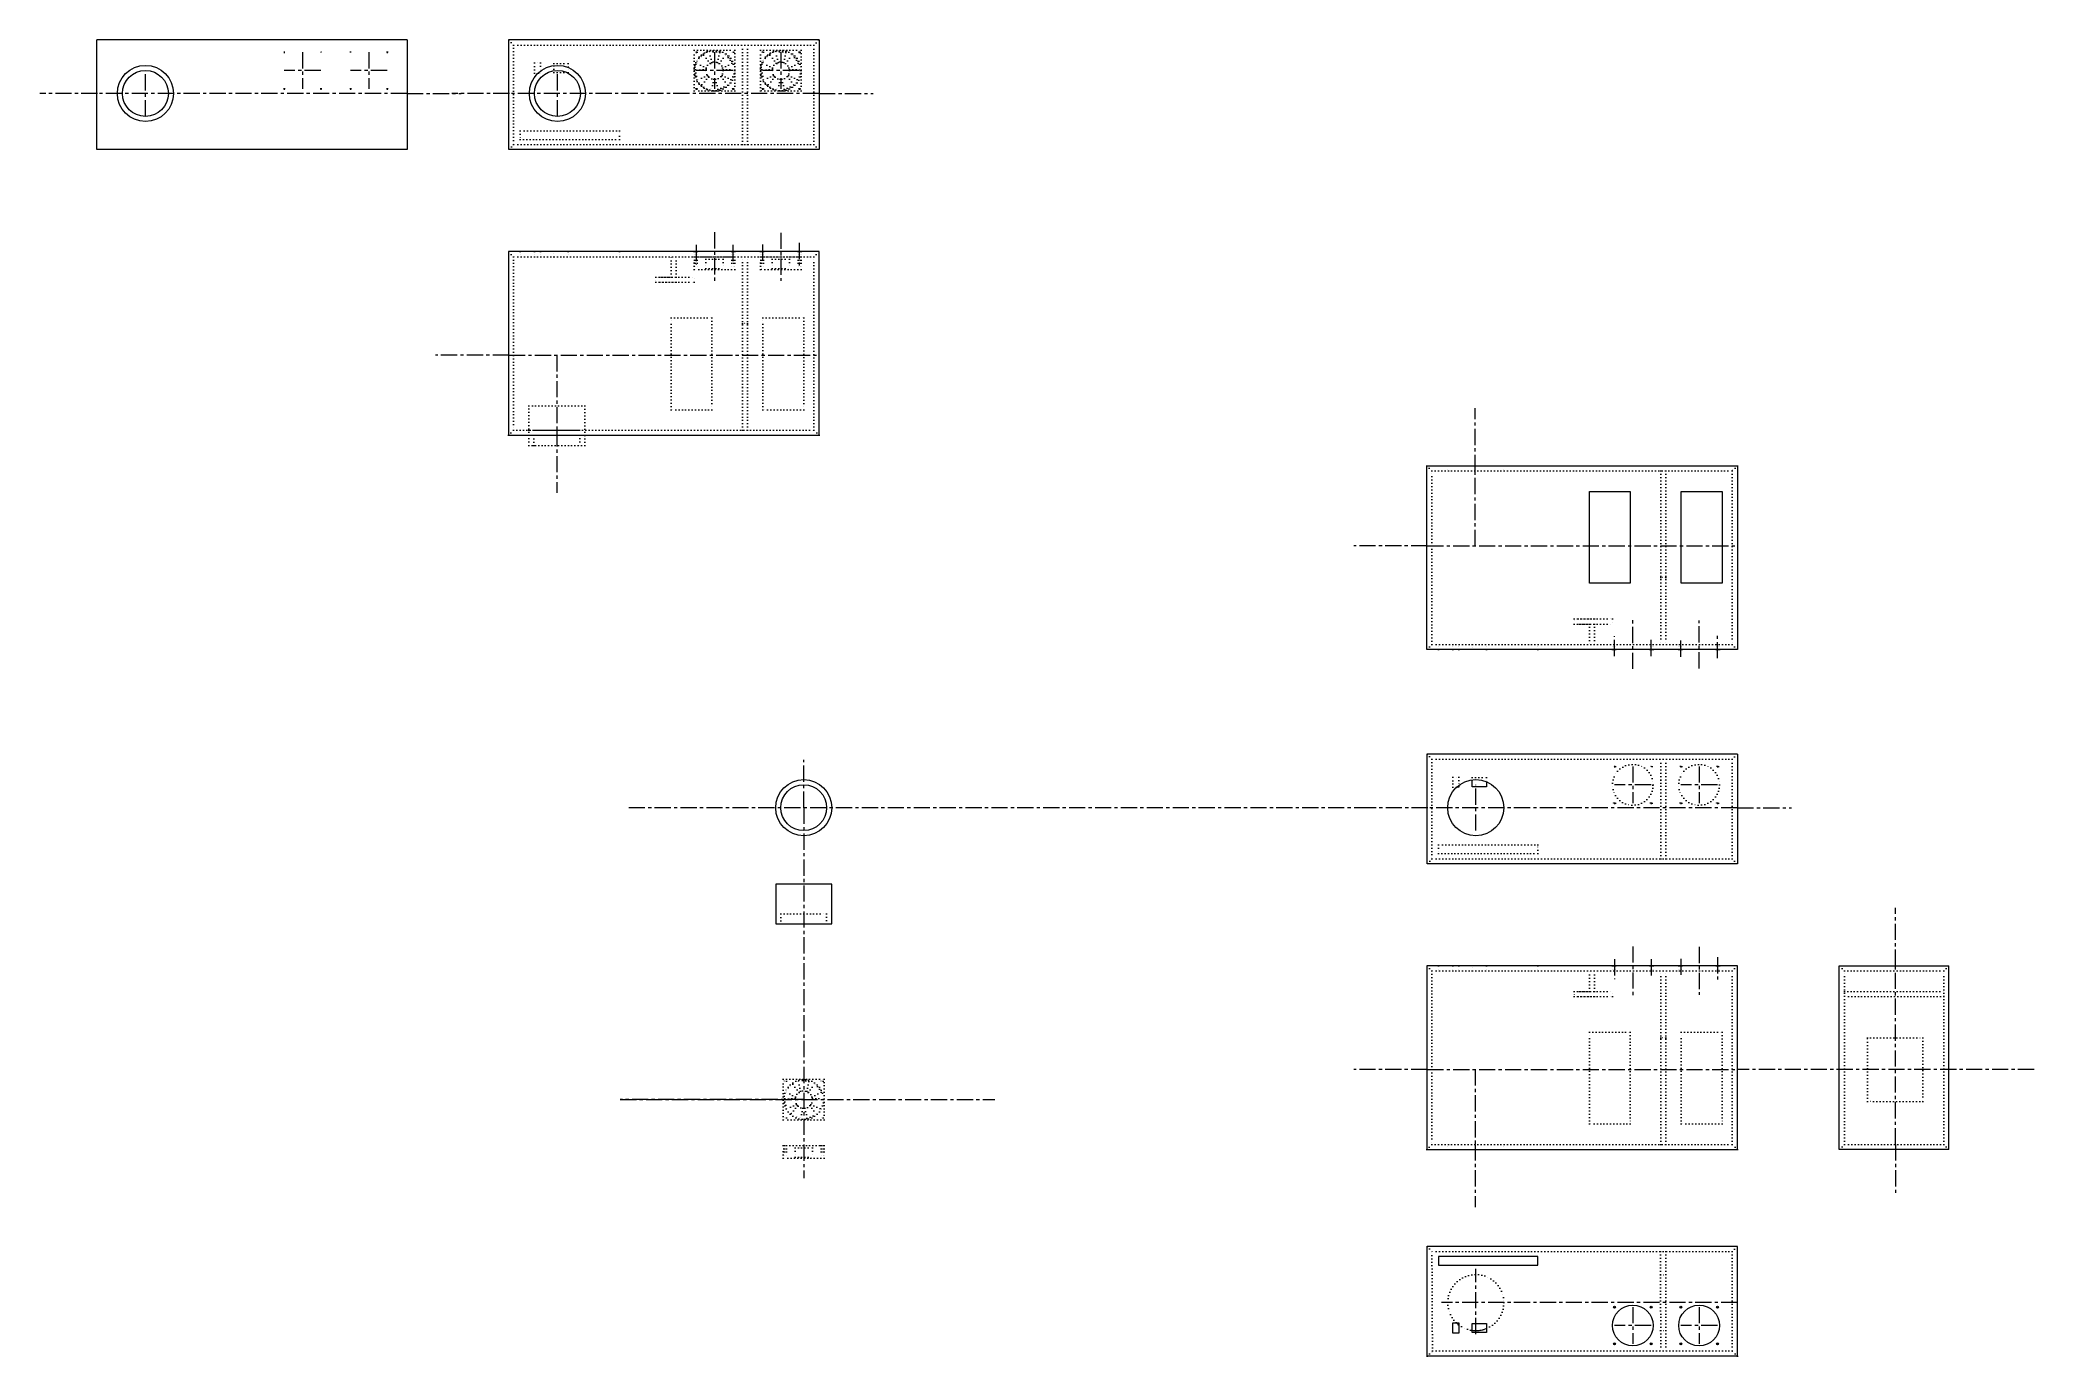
# Model space of a CAD drawing. Header units: millimetres. Extents: x -2763 to 1148, y 9537 to 12117.
import ezdxf

# ---------------------------------------------------------------- set-up
doc = ezdxf.new("R2010")
doc.units = ezdxf.units.MM
doc.linetypes.add('CENTER', pattern=[50.8, 31.75, -6.35, 6.35, -6.35])
doc.linetypes.add('DOT', pattern=[6.35, 0, -6.35])
for name, color, linetype, lineweight in [('axe', 1, 'CENTER', 5), ('cache', 9, 'DOT', 5), ('construction', 6, 'CONTINUOUS', 0), ('noname', 7, 'CONTINUOUS', 0), ('optic', 113, 'CONTINUOUS', 0), ('vantilo', 171, 'CONTINUOUS', 0)]:
    doc.layers.add(name, color=color, linetype=linetype, lineweight=lineweight)

msp = doc.modelspace()

# ---------------------------------------------------------------- linework, layer by layer
at = {"layer": 'axe'}
for p, q in [((-2284, 12094), (-2284, 12091)), ((-2248, 12093), (-2248, 12021)), ((-2212, 12093), (-2212, 12092)), ((-2211, 12093), (-2212, 12093)), ((-2153, 12093), (-2155, 12093)), ((-2154, 12094), (-2154, 12092)), ((-2118, 12093), (-2118, 12021)), ((-2080, 12093), (-2083, 12093)), ((-2082, 12094), (-2082, 12091)), ((-1476, 12094), (-1476, 12091)), ((-1440, 12093), (-1440, 12021)), ((-1404, 12093), (-1404, 12092)), ((-1403, 12093), (-1404, 12093)), ((-1345, 12093), (-1347, 12093)), ((-1346, 12094), (-1346, 12092)), ((-1310, 12093), (-1310, 12021)), ((-1272, 12093), (-1275, 12093)), ((-1274, 12094), (-1274, 12091)), ((-2556, 11967), (-2556, 12057)), ((-2212, 12057), (-2284, 12057)), ((-2082, 12057), (-2154, 12057)), ((-1748, 11967), (-1748, 12057)), ((-1404, 12057), (-1476, 12057)), ((-1274, 12057), (-1346, 12057)), ((-2650, 12012), (-2763, 12012)), ((-2043, 12012), (-2650, 12012)), ((-2556, 12012), (-2556, 12012)), ((-2556, 12012), (-2556, 12012)), ((-2501, 12012), (-2501, 12012)), ((-2282, 12021), (-2285, 12021)), ((-2284, 12022), (-2284, 12019)), ((-2210, 12021), (-2213, 12021)), ((-2212, 12022), (-2212, 12019)), ((-2152, 12021), (-2155, 12021)), ((-2154, 12022), (-2154, 12019)), ((-2080, 12021), (-2083, 12021)), ((-2082, 12022), (-2082, 12019)), ((-2043, 12012), (-1937, 12012)), ((-1842, 12012), (-1955, 12012)), ((-1235, 12012), (-1842, 12012)), ((-1748, 12012), (-1748, 12012)), ((-1748, 12012), (-1748, 12012)), ((-1693, 12012), (-1693, 12012)), ((-1474, 12021), (-1477, 12021)), ((-1476, 12022), (-1476, 12019)), ((-1402, 12021), (-1405, 12021)), ((-1404, 12022), (-1404, 12019)), ((-1344, 12021), (-1347, 12021)), ((-1346, 12022), (-1346, 12019)), ((-1272, 12021), (-1275, 12021)), ((-1274, 12022), (-1274, 12019)), ((-1235, 12012), (-1129, 12012)), ((-1440, 11740), (-1440, 11642)), ((-1310, 11739), (-1310, 11645)), ((-1476, 11715), (-1476, 11676)), ((-1404, 11715), (-1404, 11677)), ((-1346, 11716), (-1346, 11678)), ((-1274, 11719), (-1274, 11675)), ((-1843, 11499), (-1987, 11499)), ((-1843, 11499), (-1235, 11499)), ((-1749, 11499), (-1749, 11352)), ((-1235, 11499), (-1235, 11499)), ((52, 11272), (52, 11395)), ((-1749, 11352), (-1749, 11229)), ((52, 11125), (52, 11272)), ((-42, 11125), (-186, 11125)), ((-42, 11125), (566, 11125)), ((566, 11125), (566, 11125)), ((361, 10884), (361, 10982)), ((491, 10885), (491, 10979)), ((325, 10909), (325, 10948)), ((397, 10909), (397, 10947)), ((455, 10908), (455, 10946)), ((527, 10905), (527, 10949)), ((-1265, 10612), (-1265, 10706)), ((325, 10694), (325, 10691)), ((361, 10693), (361, 10621)), ((397, 10693), (396, 10693)), ((397, 10693), (397, 10692)), ((456, 10693), (453, 10693)), ((455, 10693), (455, 10691)), ((491, 10693), (491, 10621)), ((528, 10693), (525, 10693)), ((527, 10694), (527, 10691)), ((53, 10567), (53, 10657)), ((397, 10657), (325, 10657)), ((527, 10657), (455, 10657)), ((-154, 10612), (-1614, 10612)), ((-1265, 10612), (-1265, 9886)), ((-1265, 10612), (-1265, 10612)), ((-1265, 10612), (-1265, 10612)), ((-1210, 10612), (-1210, 10612)), ((-41, 10612), (-154, 10612)), ((566, 10612), (-41, 10612)), ((326, 10621), (323, 10621)), ((325, 10622), (325, 10619)), ((398, 10621), (395, 10621)), ((397, 10621), (397, 10619)), ((456, 10621), (453, 10621)), ((455, 10622), (455, 10619)), ((528, 10621), (525, 10621)), ((527, 10622), (527, 10619)), ((566, 10612), (672, 10612)), ((876, 10302), (876, 10416)), ((361, 10340), (361, 10242)), ((491, 10339), (491, 10245)), ((325, 10315), (325, 10276)), ((397, 10315), (397, 10277)), ((455, 10316), (455, 10278)), ((527, 10319), (527, 10275)), ((876, 9952), (876, 10302)), ((-42, 10099), (-186, 10099)), ((-42, 10099), (566, 10099)), ((52, 10099), (52, 9952)), ((566, 10099), (566, 10099)), ((1148, 10099), (566, 10099)), ((1148, 10099), (1148, 10099)), ((-1265, 10040), (-1625, 10040)), ((-1625, 10040), (-890, 10040)), ((52, 9952), (52, 9829)), ((876, 9952), (876, 9851)), ((53, 9580), (53, 9708)), ((566, 9642), (-14, 9642)), ((325, 9633), (324, 9633)), ((325, 9633), (325, 9631)), ((361, 9633), (361, 9561)), ((398, 9633), (396, 9633)), ((397, 9634), (397, 9632)), ((456, 9633), (454, 9633)), ((455, 9633), (455, 9631)), ((491, 9633), (491, 9561)), ((528, 9633), (525, 9633)), ((527, 9634), (527, 9631)), ((397, 9597), (325, 9597)), ((527, 9597), (455, 9597)), ((325, 9561), (323, 9561)), ((325, 9561), (325, 9559)), ((398, 9561), (395, 9561)), ((397, 9562), (397, 9559)), ((456, 9561), (454, 9561)), ((455, 9562), (455, 9559)), ((528, 9561), (525, 9561)), ((527, 9562), (527, 9559))]:
    msp.add_line(p, q, dxfattribs=at)
at = {"layer": 'cache'}
for p, q in [((-1843, 12117), (-1843, 12117)), ((-1843, 12117), (-1843, 12117)), ((-1843, 12117), (-1843, 12117)), ((-1843, 12117), (-1834, 12107)), ((-1834, 12107), (-1834, 11912)), ((-1834, 12107), (-1834, 12107)), ((-1834, 12107), (-1834, 12107)), ((-1245, 12107), (-1834, 12107)), ((-1385, 11912), (-1385, 12107)), ((-1375, 11912), (-1375, 12107)), ((-1245, 12107), (-1235, 12117)), ((-1245, 11912), (-1245, 12107)), ((-1793, 12052), (-1793, 12072)), ((-1793, 12072), (-1781, 12072)), ((-1785, 12052), (-1793, 12052)), ((-1785, 12052), (-1781, 12052)), ((-1781, 12072), (-1781, 12056)), ((-1781, 12052), (-1781, 12056)), ((-1755, 12066), (-1755, 12071)), ((-1755, 12071), (-1727, 12071)), ((-1755, 12066), (-1755, 12053)), ((-1755, 12053), (-1727, 12053)), ((-1727, 12071), (-1727, 12062)), ((-1727, 12053), (-1727, 12062)), ((-1385, 12066), (-1375, 12066)), ((-1821, 11939), (-1821, 11922)), ((-1626, 11939), (-1821, 11939)), ((-1626, 11922), (-1626, 11939)), ((-1385, 11957), (-1375, 11957)), ((-1834, 11912), (-1843, 11902)), ((-1834, 11912), (-1834, 11912)), ((-1245, 11912), (-1834, 11912)), ((-1821, 11922), (-1626, 11922)), ((-1245, 11912), (-1235, 11902)), ((-1834, 11692), (-1844, 11702)), ((-1821, 11702), (-1821, 11692)), ((-1793, 11702), (-1793, 11692)), ((-1781, 11702), (-1781, 11692)), ((-1755, 11692), (-1755, 11702)), ((-1727, 11702), (-1727, 11692)), ((-1626, 11702), (-1626, 11692)), ((-1480, 11702), (-1480, 11692)), ((-1478, 11702), (-1478, 11692)), ((-1474, 11702), (-1474, 11692)), ((-1406, 11702), (-1406, 11692)), ((-1402, 11702), (-1402, 11692)), ((-1400, 11702), (-1400, 11692)), ((-1350, 11702), (-1350, 11692)), ((-1348, 11702), (-1348, 11692)), ((-1344, 11702), (-1344, 11692)), ((-1276, 11702), (-1276, 11692)), ((-1272, 11702), (-1272, 11692)), ((-1270, 11702), (-1270, 11692)), ((-1245, 11692), (-1235, 11702)), ((-1245, 11692), (-1834, 11692)), ((-1834, 11692), (-1834, 11352)), ((-1525, 11652), (-1525, 11692)), ((-1515, 11652), (-1515, 11692)), ((-1385, 11352), (-1385, 11692)), ((-1375, 11352), (-1375, 11692)), ((-1245, 11352), (-1245, 11692)), ((-1525, 11652), (-1555, 11652)), ((-1555, 11652), (-1480, 11652)), ((-1555, 11652), (-1555, 11642)), ((-1515, 11642), (-1555, 11642)), ((-1555, 11642), (-1480, 11642)), ((-1480, 11642), (-1480, 11652)), ((-1525, 11572), (-1445, 11572)), ((-1525, 11392), (-1525, 11572)), ((-1445, 11572), (-1445, 11392)), ((-1385, 11561), (-1375, 11561)), ((-1385, 11561), (-1375, 11561)), ((-1385, 11561), (-1375, 11561)), ((-1385, 11561), (-1375, 11561)), ((-1385, 11561), (-1375, 11561)), ((-1375, 11561), (-1385, 11561)), ((-1385, 11561), (-1385, 11561)), ((-1345, 11572), (-1345, 11572)), ((-1345, 11572), (-1345, 11572)), ((-1345, 11572), (-1265, 11572)), ((-1345, 11392), (-1345, 11572)), ((-1265, 11572), (-1265, 11572)), ((-1265, 11572), (-1265, 11392)), ((-1385, 11436), (-1375, 11436)), ((-1445, 11392), (-1525, 11392)), ((-1345, 11392), (-1345, 11392)), ((-1265, 11392), (-1345, 11392)), ((-1265, 11392), (-1265, 11392)), ((-1844, 11342), (-1834, 11352)), ((-1834, 11352), (-1245, 11352)), ((-1804, 11352), (-1804, 11362)), ((-1693, 11342), (-1693, 11352)), ((-1235, 11342), (-1245, 11352)), ((-43, 11282), (-33, 11272)), ((-33, 11272), (556, 11272)), ((-33, 10932), (-33, 11272)), ((-3, 11282), (-3, 11272)), ((107, 11282), (107, 11272)), ((416, 11272), (416, 10932)), ((426, 11272), (426, 10932)), ((566, 11282), (556, 11272)), ((556, 11272), (556, 10932)), ((416, 11188), (426, 11188)), ((416, 11063), (426, 11063)), ((416, 11063), (426, 11063)), ((416, 11063), (426, 11063)), ((416, 11063), (426, 11063)), ((416, 11063), (426, 11063)), ((426, 11063), (416, 11063)), ((416, 11063), (416, 11063)), ((286, 10982), (246, 10982)), ((246, 10982), (321, 10982)), ((246, 10972), (246, 10982)), ((276, 10972), (246, 10972)), ((246, 10972), (321, 10972)), ((276, 10972), (276, 10932)), ((286, 10972), (286, 10932)), ((321, 10982), (321, 10972)), ((-33, 10932), (-43, 10922)), ((556, 10932), (-33, 10932)), ((-20, 10922), (-20, 10932)), ((8, 10922), (8, 10932)), ((20, 10922), (20, 10932)), ((46, 10932), (46, 10922)), ((74, 10922), (74, 10932)), ((175, 10922), (175, 10932)), ((321, 10922), (321, 10932)), ((323, 10922), (323, 10932)), ((327, 10922), (327, 10932)), ((395, 10922), (395, 10932)), ((399, 10922), (399, 10932)), ((401, 10922), (401, 10932)), ((451, 10922), (451, 10932)), ((453, 10922), (453, 10932)), ((457, 10922), (457, 10932)), ((525, 10922), (525, 10932)), ((529, 10922), (529, 10932)), ((531, 10922), (531, 10932)), ((556, 10932), (566, 10922)), ((-42, 10717), (-42, 10717)), ((-42, 10717), (-42, 10717)), ((-42, 10717), (-42, 10717)), ((-42, 10717), (-33, 10707)), ((556, 10707), (566, 10717)), ((-33, 10707), (-33, 10512)), ((-33, 10707), (-33, 10707)), ((-33, 10707), (-33, 10707)), ((556, 10707), (-33, 10707)), ((416, 10512), (416, 10707)), ((426, 10512), (426, 10707)), ((556, 10512), (556, 10707)), ((8, 10652), (8, 10672)), ((8, 10672), (20, 10672)), ((15, 10652), (8, 10652)), ((20, 10672), (20, 10656)), ((46, 10666), (46, 10671)), ((46, 10671), (74, 10671)), ((74, 10671), (74, 10662)), ((416, 10666), (426, 10666)), ((-20, 10539), (-20, 10522)), ((175, 10539), (-20, 10539)), ((-20, 10522), (175, 10522)), ((175, 10522), (175, 10539)), ((416, 10557), (426, 10557)), ((-33, 10512), (-42, 10502)), ((-33, 10512), (-33, 10512)), ((556, 10512), (-33, 10512)), ((556, 10512), (566, 10502)), ((-1310, 10384), (-1310, 10404)), ((-1310, 10404), (-1220, 10404)), ((-1220, 10404), (-1220, 10384)), ((-33, 10292), (-43, 10302)), ((556, 10292), (-33, 10292)), ((-33, 10292), (-33, 9952)), ((-20, 10302), (-20, 10292)), ((8, 10302), (8, 10292)), ((20, 10302), (20, 10292)), ((46, 10292), (46, 10302)), ((74, 10302), (74, 10292)), ((175, 10302), (175, 10292)), ((276, 10252), (276, 10292)), ((286, 10252), (286, 10292)), ((321, 10302), (321, 10292)), ((323, 10302), (323, 10292)), ((327, 10302), (327, 10292)), ((395, 10302), (395, 10292)), ((399, 10302), (399, 10292)), ((401, 10302), (401, 10292)), ((416, 9952), (416, 10292)), ((426, 9952), (426, 10292)), ((451, 10302), (451, 10292)), ((453, 10302), (453, 10292)), ((457, 10302), (457, 10292)), ((525, 10302), (525, 10292)), ((529, 10302), (529, 10292)), ((531, 10302), (531, 10292)), ((556, 10292), (566, 10302)), ((556, 9952), (556, 10292)), ((776, 10292), (766, 10302)), ((776, 10292), (971, 10292)), ((776, 9952), (776, 10292)), ((971, 10292), (981, 10302)), ((971, 9952), (971, 10292)), ((276, 10252), (246, 10252)), ((246, 10252), (321, 10252)), ((246, 10252), (246, 10242)), ((321, 10242), (321, 10252)), ((776, 10252), (971, 10252)), ((286, 10242), (246, 10242)), ((246, 10242), (321, 10242)), ((971, 10242), (776, 10242)), ((276, 10172), (356, 10172)), ((276, 9992), (276, 10172)), ((356, 10172), (356, 9992)), ((456, 10172), (456, 10172)), ((456, 10172), (456, 10172)), ((456, 10172), (536, 10172)), ((456, 9992), (456, 10172)), ((536, 10172), (536, 10172)), ((536, 10172), (536, 9992)), ((416, 10161), (426, 10161)), ((416, 10161), (426, 10161)), ((416, 10161), (426, 10161)), ((416, 10161), (426, 10161)), ((416, 10161), (426, 10161)), ((426, 10161), (416, 10161)), ((416, 10161), (416, 10161)), ((821, 10161), (930, 10161)), ((821, 10036), (821, 10161)), ((930, 10161), (930, 10036)), ((416, 10036), (426, 10036)), ((930, 10036), (821, 10036)), ((356, 9992), (276, 9992)), ((456, 9992), (456, 9992)), ((536, 9992), (456, 9992)), ((536, 9992), (536, 9992)), ((-43, 9942), (-33, 9952)), ((-33, 9952), (556, 9952)), ((-3, 9942), (-3, 9952)), ((107, 9942), (107, 9952)), ((566, 9942), (556, 9952)), ((776, 9952), (766, 9942)), ((971, 9952), (776, 9952)), ((971, 9952), (981, 9942)), ((-42, 9752), (-33, 9742)), ((-32, 9547), (-33, 9742)), ((556, 9742), (-33, 9742)), ((415, 9742), (416, 9547)), ((426, 9742), (426, 9547)), ((556, 9742), (566, 9752)), ((556, 9742), (556, 9547)), ((415, 9696), (426, 9696)), ((415, 9587), (426, 9587)), ((-42, 9537), (-32, 9547)), ((556, 9547), (-32, 9547)), ((566, 9537), (556, 9547))]:
    msp.add_line(p, q, dxfattribs=at)
for centre, radius in [((-1440, 12057), 40), ((-1476, 12093), 2), ((-1404, 12093), 2), ((-1310, 12057), 40), ((-1346, 12093), 2), ((-1274, 12093), 2), ((-1476, 12021), 2), ((-1404, 12021), 2), ((-1346, 12021), 2), ((-1274, 12021), 2), ((361, 10657), 40), ((325, 10693), 2), ((397, 10693), 2), ((491, 10657), 40), ((455, 10693), 2), ((527, 10693), 2), ((325, 10621), 2), ((397, 10621), 2), ((455, 10621), 2), ((527, 10621), 2), ((53, 9642), 55)]:
    msp.add_circle(centre, radius, dxfattribs=at)
at = {"layer": 'construction'}
for p, q in [((-1844, 11342), (-1235, 11342)), ((-43, 11282), (566, 11282)), ((400, 10655), (400, 10657)), ((-43, 9942), (566, 9942)), ((981, 9942), (766, 9942))]:
    msp.add_line(p, q, dxfattribs=at)
at = {"layer": 'noname'}
for p, q in [((-2043, 12117), (-2651, 12117)), ((-2651, 11902), (-2651, 12117)), ((-2043, 12117), (-2043, 11902)), ((-1235, 12117), (-1843, 12117)), ((-1843, 11902), (-1843, 12117)), ((-1235, 12117), (-1235, 11902)), ((-2043, 11902), (-2651, 11902)), ((-2043, 11902), (-2651, 11902)), ((-2043, 11902), (-2043, 11902)), ((-1235, 11902), (-1843, 11902)), ((-1235, 11902), (-1843, 11902)), ((-1235, 11902), (-1235, 11902)), ((-1235, 11702), (-1844, 11702)), ((-1844, 11702), (-1844, 11342)), ((-1235, 11342), (-1235, 11702)), ((-1844, 11342), (-1235, 11342)), ((-1794, 11352), (-1704, 11352)), ((-43, 11282), (566, 11282)), ((-43, 10922), (-43, 11282)), ((566, 11282), (566, 10922)), ((276, 11232), (356, 11232)), ((276, 11052), (276, 11232)), ((356, 11232), (356, 11052)), ((456, 11232), (536, 11232)), ((456, 11052), (456, 11232)), ((536, 11232), (536, 11052)), ((356, 11052), (276, 11052)), ((536, 11052), (456, 11052)), ((566, 10922), (-43, 10922)), ((566, 10717), (-42, 10717)), ((-42, 10502), (-42, 10717)), ((566, 10717), (566, 10502)), ((20, 10652), (15, 10652)), ((20, 10656), (20, 10652)), ((46, 10653), (46, 10666)), ((74, 10653), (46, 10653)), ((74, 10662), (74, 10653)), ((566, 10502), (-42, 10502)), ((566, 10502), (-42, 10502)), ((566, 10502), (566, 10502)), ((566, 10302), (-43, 10302)), ((-43, 10302), (-43, 9942)), ((566, 9942), (566, 10302)), ((766, 10302), (981, 10302)), ((766, 9942), (766, 10302)), ((981, 9942), (981, 10302)), ((-43, 9942), (566, 9942)), ((981, 9942), (766, 9942)), ((566, 9752), (-42, 9752)), ((-42, 9537), (-42, 9752)), ((566, 9537), (566, 9752)), ((-20, 9732), (-20, 9715)), ((175, 9732), (-20, 9732)), ((-20, 9715), (175, 9715)), ((175, 9715), (175, 9732)), ((8, 9582), (8, 9602)), ((8, 9602), (20, 9602)), ((20, 9582), (8, 9582)), ((20, 9602), (20, 9582)), ((46, 9583), (46, 9601)), ((46, 9601), (74, 9601)), ((74, 9583), (46, 9583)), ((74, 9601), (74, 9583)), ((566, 9537), (-42, 9537))]:
    msp.add_line(p, q, dxfattribs=at)
for centre, radius in [((-2556, 12012), 55), ((-1748, 12012), 55), ((-2651, 12012), 0), ((-2556, 12012), 0), ((-2556, 12012), 0), ((-2556, 12012), 0), ((-2556, 12012), 0), ((-2556, 12012), 0), ((-1843, 12012), 0), ((-1748, 12012), 0), ((-1748, 12012), 0), ((-1748, 12012), 0), ((-1748, 12012), 0), ((-1748, 12012), 0), ((53, 10612), 55), ((-42, 10612), 0), ((53, 10612), 0), ((53, 10612), 0), ((53, 10612), 0), ((53, 10612), 0), ((53, 10612), 0), ((361, 9597), 40), ((325, 9633), 2), ((397, 9633), 2), ((491, 9597), 40), ((455, 9633), 2), ((527, 9633), 2), ((325, 9561), 2), ((397, 9561), 2), ((455, 9561), 2), ((527, 9561), 2)]:
    msp.add_circle(centre, radius, dxfattribs=at)
for start, end in [(226, 233), (262, 292)]:
    msp.add_arc((53, 9642), 55, start, end, dxfattribs=at)
at = {"layer": 'optic', "linetype": 'DOT'}
for p, q in [((-1804, 11400), (-1804, 11322)), ((-1694, 11400), (-1804, 11400)), ((-1694, 11322), (-1694, 11400)), ((-1794, 11352), (-1704, 11352)), ((-1794, 11322), (-1794, 11342)), ((-1704, 11342), (-1704, 11322)), ((-1804, 11322), (-1694, 11322))]:
    msp.add_line(p, q, dxfattribs=at)
at = {"layer": 'optic'}
for p, q in [((-1320, 10462), (-1320, 10384)), ((-1210, 10462), (-1320, 10462)), ((-1210, 10384), (-1210, 10462)), ((-1320, 10384), (-1210, 10384))]:
    msp.add_line(p, q, dxfattribs=at)
for centre, radius in [((-2556, 12012), 55), ((-2556, 12012), 45), ((-1748, 12012), 55), ((-1748, 12012), 45), ((-1265, 10612), 55), ((-1265, 10612), 45)]:
    msp.add_circle(centre, radius, dxfattribs=at)
at = {"layer": 'vantilo', "linetype": 'DOT'}
for p, q in [((-1480, 12097), (-1400, 12097)), ((-1480, 12017), (-1480, 12097)), ((-1448, 12071), (-1461, 12087)), ((-1445, 12073), (-1450, 12092)), ((-1445, 12073), (-1450, 12092)), ((-1445, 12073), (-1450, 12092)), ((-1445, 12073), (-1450, 12092)), ((-1445, 12073), (-1450, 12092)), ((-1445, 12073), (-1450, 12092)), ((-1445, 12073), (-1450, 12092)), ((-1445, 12073), (-1450, 12092)), ((-1445, 12073), (-1450, 12092)), ((-1445, 12073), (-1450, 12092)), ((-1445, 12073), (-1450, 12092)), ((-1445, 12073), (-1450, 12092)), ((-1445, 12073), (-1450, 12092)), ((-1445, 12073), (-1450, 12092)), ((-1445, 12073), (-1450, 12092)), ((-1434, 12073), (-1430, 12092)), ((-1434, 12073), (-1430, 12092)), ((-1434, 12073), (-1430, 12092)), ((-1434, 12073), (-1430, 12092)), ((-1434, 12073), (-1430, 12092)), ((-1434, 12073), (-1430, 12092)), ((-1434, 12073), (-1430, 12092)), ((-1434, 12073), (-1430, 12092)), ((-1434, 12073), (-1430, 12092)), ((-1434, 12073), (-1430, 12092)), ((-1434, 12073), (-1430, 12092)), ((-1434, 12073), (-1430, 12092)), ((-1434, 12073), (-1430, 12092)), ((-1434, 12073), (-1430, 12092)), ((-1434, 12073), (-1430, 12092)), ((-1431, 12071), (-1418, 12087)), ((-1400, 12097), (-1400, 12017)), ((-1350, 12097), (-1270, 12097)), ((-1350, 12017), (-1350, 12097)), ((-1318, 12071), (-1331, 12087)), ((-1315, 12073), (-1320, 12092)), ((-1315, 12073), (-1320, 12092)), ((-1315, 12073), (-1320, 12092)), ((-1315, 12073), (-1320, 12092)), ((-1315, 12073), (-1320, 12092)), ((-1315, 12073), (-1320, 12092)), ((-1315, 12073), (-1320, 12092)), ((-1315, 12073), (-1320, 12092)), ((-1315, 12073), (-1320, 12092)), ((-1315, 12073), (-1320, 12092)), ((-1315, 12073), (-1320, 12092)), ((-1315, 12073), (-1320, 12092)), ((-1315, 12073), (-1320, 12092)), ((-1315, 12073), (-1320, 12092)), ((-1315, 12073), (-1320, 12092)), ((-1304, 12073), (-1300, 12092)), ((-1304, 12073), (-1300, 12092)), ((-1304, 12073), (-1300, 12092)), ((-1304, 12073), (-1300, 12092)), ((-1304, 12073), (-1300, 12092)), ((-1304, 12073), (-1300, 12092)), ((-1304, 12073), (-1300, 12092)), ((-1304, 12073), (-1300, 12092)), ((-1304, 12073), (-1300, 12092)), ((-1304, 12073), (-1300, 12092)), ((-1304, 12073), (-1300, 12092)), ((-1304, 12073), (-1300, 12092)), ((-1304, 12073), (-1300, 12092)), ((-1304, 12073), (-1300, 12092)), ((-1304, 12073), (-1300, 12092)), ((-1301, 12071), (-1288, 12087)), ((-1270, 12097), (-1270, 12017)), ((-1456, 12059), (-1477, 12058)), ((-1456, 12062), (-1474, 12071)), ((-1454, 12047), (-1472, 12039)), ((-1425, 12047), (-1407, 12039)), ((-1424, 12062), (-1406, 12071)), ((-1423, 12059), (-1403, 12059)), ((-1326, 12059), (-1347, 12058)), ((-1326, 12062), (-1344, 12071)), ((-1324, 12047), (-1342, 12039)), ((-1295, 12047), (-1277, 12039)), ((-1294, 12062), (-1276, 12071)), ((-1293, 12059), (-1273, 12059)), ((-1400, 12017), (-1480, 12017)), ((-1452, 12045), (-1464, 12029)), ((-1441, 12040), (-1446, 12020)), ((-1438, 12040), (-1433, 12020)), ((-1427, 12045), (-1415, 12029)), ((-1270, 12017), (-1350, 12017)), ((-1322, 12045), (-1334, 12029)), ((-1311, 12040), (-1316, 12020)), ((-1308, 12040), (-1303, 12020)), ((-1297, 12045), (-1285, 12029)), ((-1480, 11692), (-1400, 11692)), ((-1480, 11667), (-1480, 11692)), ((-1400, 11667), (-1480, 11667)), ((-1479, 11692), (-1479, 11667)), ((-1478, 11692), (-1478, 11667)), ((-1474, 11692), (-1474, 11667)), ((-1457, 11687), (-1423, 11687)), ((-1457, 11687), (-1457, 11687)), ((-1457, 11687), (-1457, 11669)), ((-1457, 11669), (-1423, 11669)), ((-1423, 11687), (-1423, 11669)), ((-1406, 11692), (-1406, 11667)), ((-1402, 11692), (-1402, 11667)), ((-1401, 11692), (-1401, 11667)), ((-1400, 11692), (-1400, 11667)), ((-1350, 11692), (-1270, 11692)), ((-1350, 11667), (-1350, 11692)), ((-1270, 11667), (-1350, 11667)), ((-1349, 11692), (-1349, 11667)), ((-1348, 11692), (-1348, 11667)), ((-1344, 11692), (-1344, 11667)), ((-1327, 11687), (-1293, 11687)), ((-1327, 11687), (-1327, 11687)), ((-1327, 11687), (-1327, 11669)), ((-1327, 11669), (-1293, 11669)), ((-1293, 11687), (-1293, 11669)), ((-1276, 11692), (-1276, 11667)), ((-1272, 11692), (-1272, 11667)), ((-1271, 11692), (-1271, 11667)), ((-1270, 11692), (-1270, 11667)), ((-1305, 10080), (-1225, 10080)), ((-1305, 10000), (-1305, 10080)), ((-1281, 10045), (-1299, 10054)), ((-1274, 10054), (-1287, 10070)), ((-1271, 10056), (-1275, 10075)), ((-1271, 10056), (-1275, 10075)), ((-1271, 10056), (-1275, 10075)), ((-1271, 10056), (-1275, 10075)), ((-1271, 10056), (-1275, 10075)), ((-1271, 10056), (-1275, 10075)), ((-1271, 10056), (-1275, 10075)), ((-1271, 10056), (-1275, 10075)), ((-1271, 10056), (-1275, 10075)), ((-1271, 10056), (-1275, 10075)), ((-1271, 10056), (-1275, 10075)), ((-1271, 10056), (-1275, 10075)), ((-1271, 10056), (-1275, 10075)), ((-1271, 10056), (-1275, 10075)), ((-1271, 10056), (-1275, 10075)), ((-1259, 10056), (-1255, 10075)), ((-1259, 10056), (-1255, 10075)), ((-1259, 10056), (-1255, 10075)), ((-1259, 10056), (-1255, 10075)), ((-1259, 10056), (-1255, 10075)), ((-1259, 10056), (-1255, 10075)), ((-1259, 10056), (-1255, 10075)), ((-1259, 10056), (-1255, 10075)), ((-1259, 10056), (-1255, 10075)), ((-1259, 10056), (-1255, 10075)), ((-1259, 10056), (-1255, 10075)), ((-1259, 10056), (-1255, 10075)), ((-1259, 10056), (-1255, 10075)), ((-1259, 10056), (-1255, 10075)), ((-1259, 10056), (-1255, 10075)), ((-1256, 10054), (-1244, 10070)), ((-1249, 10045), (-1231, 10054)), ((-1225, 10080), (-1225, 10000)), ((-1282, 10042), (-1302, 10041)), ((-1279, 10030), (-1298, 10022)), ((-1277, 10028), (-1289, 10012)), ((-1267, 10023), (-1271, 10003)), ((-1263, 10023), (-1258, 10003)), ((-1253, 10028), (-1240, 10012)), ((-1251, 10030), (-1232, 10022)), ((-1248, 10042), (-1228, 10042)), ((-1225, 10000), (-1305, 10000)), ((-1305, 9950), (-1225, 9950)), ((-1305, 9925), (-1305, 9950)), ((-1304, 9950), (-1304, 9925)), ((-1303, 9950), (-1303, 9925)), ((-1299, 9950), (-1299, 9925)), ((-1282, 9945), (-1248, 9945)), ((-1282, 9945), (-1282, 9945)), ((-1282, 9945), (-1282, 9927)), ((-1248, 9945), (-1248, 9927)), ((-1231, 9950), (-1231, 9925)), ((-1227, 9950), (-1227, 9925)), ((-1226, 9950), (-1226, 9925)), ((-1225, 9950), (-1225, 9925)), ((-1225, 9925), (-1305, 9925)), ((-1282, 9927), (-1248, 9927))]:
    msp.add_line(p, q, dxfattribs=at)
for centre, radius in [((-1440, 12057), 39), ((-1476, 12093), 2), ((-1404, 12093), 2), ((-1310, 12057), 39), ((-1346, 12093), 2), ((-1274, 12093), 2), ((-1440, 12057), 17), ((-1310, 12057), 17), ((-1476, 12021), 2), ((-1404, 12021), 2), ((-1346, 12021), 2), ((-1274, 12021), 2), ((-1265, 10040), 39), ((-1301, 10076), 2), ((-1265, 10040), 17), ((-1229, 10076), 2), ((-1301, 10004), 2), ((-1229, 10004), 2)]:
    msp.add_circle(centre, radius, dxfattribs=at)
for centre, start, end in [((-1440, 12057), 125, 157), ((-1440, 12057), 74, 105), ((-1440, 12057), 74, 105), ((-1440, 12057), 74, 105), ((-1440, 12057), 74, 105), ((-1440, 12057), 74, 105), ((-1440, 12057), 74, 105), ((-1440, 12057), 74, 105), ((-1440, 12057), 74, 105), ((-1440, 12057), 74, 105), ((-1440, 12057), 74, 105), ((-1440, 12057), 74, 105), ((-1440, 12057), 74, 105), ((-1440, 12057), 74, 105), ((-1440, 12057), 74, 105), ((-1440, 12057), 74, 105), ((-1440, 12057), 23, 54), ((-1310, 12057), 125, 157), ((-1310, 12057), 74, 105), ((-1310, 12057), 74, 105), ((-1310, 12057), 74, 105), ((-1310, 12057), 74, 105), ((-1310, 12057), 74, 105), ((-1310, 12057), 74, 105), ((-1310, 12057), 74, 105), ((-1310, 12057), 74, 105), ((-1310, 12057), 74, 105), ((-1310, 12057), 74, 105), ((-1310, 12057), 74, 105), ((-1310, 12057), 74, 105), ((-1310, 12057), 74, 105), ((-1310, 12057), 74, 105), ((-1310, 12057), 74, 105), ((-1310, 12057), 23, 54), ((-1440, 12057), 177, 208), ((-1440, 12057), 331, 3), ((-1310, 12057), 177, 208), ((-1310, 12057), 331, 3), ((-1440, 12057), 228, 260), ((-1440, 12057), 280, 311), ((-1310, 12057), 228, 260), ((-1310, 12057), 280, 311), ((-1265, 10040), 125, 157), ((-1265, 10040), 74, 105), ((-1265, 10040), 74, 105), ((-1265, 10040), 74, 105), ((-1265, 10040), 74, 105), ((-1265, 10040), 74, 105), ((-1265, 10040), 74, 105), ((-1265, 10040), 74, 105), ((-1265, 10040), 74, 105), ((-1265, 10040), 74, 105), ((-1265, 10040), 74, 105), ((-1265, 10040), 74, 105), ((-1265, 10040), 74, 105), ((-1265, 10040), 74, 105), ((-1265, 10040), 74, 105), ((-1265, 10040), 74, 105), ((-1265, 10040), 23, 54), ((-1265, 10040), 177, 208), ((-1265, 10040), 228, 260), ((-1265, 10040), 331, 3), ((-1265, 10040), 280, 311)]:
    msp.add_arc(centre, 37, start, end, dxfattribs=at)

doc.saveas('drawing.dxf')
